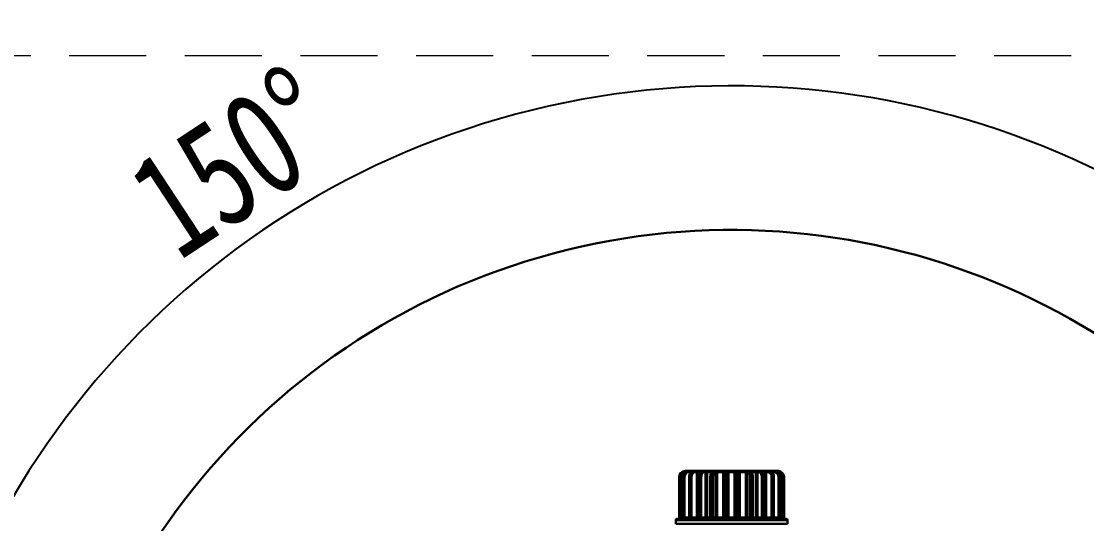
# Model space of a CAD drawing. Header units: millimetres. Extents: x 8 to 22425, y -1213 to 4973.
# Drawn here: x 17524 to 18402, y 1464 to 1877 of the extents above; entities that cross this region are included whole.
import ezdxf

# ---------------------------------------------------------------- set-up
doc = ezdxf.new("R2010")
doc.units = ezdxf.units.MM
doc.header["$PDSIZE"] = -1
doc.linetypes.add('HIDDEN', pattern=[9.525, 6.35, -3.175])
doc.styles.get("Standard").update_dxf_attribs({"font": 'hyswlongfangsong.ttf'})
doc.dimstyles.new('ISO-25', dxfattribs={"dimscale": 25, "dimtxt": 3.5, "dimasz": 1.6, "dimexe": 1.25, "dimexo": 0.625, "dimtad": 1, "dimdec": 0, "dimzin": 9, "dimdsep": 46, "dimtxsty": 'Standard', "dimcen": 2.5, "dimadec": 0, "dimazin": 2, "dimtfac": 1, "dimtdec": 0, "dimtofl": 0, "dimtmove": 0, "dimatfit": 3, "dimfxl": 1, "dimarcsym": 0})

# ---------------------------------------------------------------- blocks, each defined once
blk = doc.blocks.new('*D155')
at = {"color": 0, "lineweight": -2, "transparency": 16777216}
blk.add_line((17071.24, 1508.66), (16806.76, 1603.25), dxfattribs=at)
at = {"color": 0, "transparency": 16777216}
blk.add_solid([(16809, 1609.52), (16804.51, 1596.97), (16769.09, 1616.72)], dxfattribs=at)
at = {"layer": 'Defpoints', "color": 0, "transparency": 16777216}
for p in [(16769.09, 1616.72), (18108.99, 1137.54)]:
    blk.add_point(p, dxfattribs=at)
at = {"color": 0, "transparency": 16777216, "insert": (16977.82, 1605.13), "char_height": 87.5, "attachment_point": 5, "rotation": 340.32178}
blk.add_mtext('R1423', dxfattribs=at)
blk = doc.blocks.new('*D156')
at = {"color": 0, "lineweight": -2, "transparency": 16777216}
blk.add_line((18093.36, 1137.54), (17391.04, 1137.54), dxfattribs=at)
blk.add_arc((18108.99, 1137.54), 686.7, 33.33795, 176.66205, dxfattribs=at)
at = {"color": 0, "transparency": 16777216}
for points in [[(18688.36, 1518.43), (18677.01, 1511.43), (18703.68, 1480.89)], [(17430.12, 1177.33), (17416.79, 1177.72), (17422.29, 1137.54)]]:
    blk.add_solid(points, dxfattribs=at)
at = {"layer": 'Defpoints', "color": 0, "transparency": 16777216}
for p in [(19341.34, 1849.04), (18228.23, 1813.8), (18600.89, 1421.54), (18108.99, 1137.54), (18129.47, 1137.54)]:
    blk.add_point(p, dxfattribs=at)
at = {"color": 0, "transparency": 16777216, "insert": (17699.38, 1761.11), "char_height": 87.5, "attachment_point": 5, "rotation": 33.30005}
blk.add_mtext('150°', dxfattribs=at)

msp = doc.modelspace()

# ---------------------------------------------------------------- linework, layer by layer
at = {"color": 7, "linetype": 'HIDDEN', "lineweight": 5, "ltscale": 10}
msp.add_line((19341.34, 1849.04), (16876.63, 1849.04), dxfattribs=at)
at = {"color": 161, "linetype": 'Continuous', "lineweight": 30, "true_color": 0x67adff}
for p, q in [((18065.82, 1502.04), (18065.82, 1468.54)), ((18065.82, 1502.04), (18065.83, 1502.04)), ((18065.83, 1502.04), (18065.89, 1502.04)), ((18065.83, 1468.54), (18065.83, 1502.04)), ((18065.89, 1502.04), (18065.89, 1468.54)), ((18065.89, 1502.04), (18067.02, 1502.04)), ((18067.02, 1468.54), (18067.02, 1502.04)), ((18068.63, 1502.04), (18068.63, 1468.54)), ((18068.63, 1502.04), (18068.7, 1502.04)), ((18068.7, 1502.04), (18068.9, 1502.04)), ((18068.7, 1468.54), (18068.7, 1502.04)), ((18068.9, 1502.04), (18070.2, 1502.04)), ((18068.9, 1502.04), (18068.9, 1468.54)), ((18070.2, 1468.54), (18070.2, 1502.04)), ((18070.79, 1507.04), (18070.85, 1507.04)), ((18070.85, 1507.04), (18072.41, 1507.04)), ((18072.41, 1507.04), (18073.32, 1507.04)), ((18072.49, 1506.96), (18073.32, 1507.04)), ((18073.52, 1507.04), (18072.67, 1506.95)), ((18073.32, 1507.04), (18073.52, 1507.04)), ((18073.52, 1507.04), (18074.96, 1507.04)), ((18073.9, 1506.04), (18075.35, 1506.04)), ((18074.12, 1502.04), (18074.12, 1468.54)), ((18074.12, 1502.04), (18074.33, 1502.04)), ((18074.33, 1502.04), (18074.63, 1502.04)), ((18074.33, 1468.54), (18074.33, 1502.04)), ((18074.63, 1502.04), (18074.63, 1468.54)), ((18074.63, 1502.04), (18076.03, 1502.04)), ((18074.96, 1507.04), (18077.53, 1507.04)), ((18075.35, 1506.04), (18075.35, 1505.54)), ((18075.35, 1506.04), (18075.79, 1506.04)), ((18076.03, 1468.54), (18076.03, 1502.04)), ((18077.53, 1507.04), (18078.29, 1507.04)), ((18078.29, 1507.04), (18078.6, 1507.04)), ((18078.6, 1507.04), (18079.84, 1507.04)), ((18079.21, 1506.04), (18080.45, 1506.04)), ((18079.84, 1507.04), (18082.57, 1507.04)), ((18080.45, 1506.04), (18080.45, 1468.54)), ((18080.45, 1506.04), (18081.81, 1506.04)), ((18081.81, 1468.54), (18081.81, 1506.04)), ((18081.81, 1506.04), (18083.2, 1506.04)), ((18081.92, 1502.04), (18081.92, 1468.54)), ((18081.92, 1502.04), (18082.31, 1502.04)), ((18082.31, 1468.54), (18082.31, 1502.04)), ((18082.31, 1502.04), (18082.71, 1502.04)), ((18082.57, 1507.04), (18085.32, 1507.04)), ((18082.71, 1502.04), (18084.11, 1502.04)), ((18082.71, 1502.04), (18082.71, 1468.54)), ((18084.11, 1468.54), (18084.11, 1502.04)), ((18085.35, 1507.04), (18085.75, 1507.04)), ((18085.75, 1507.04), (18086.7, 1507.04)), ((18086.54, 1506.04), (18087.5, 1506.04)), ((18086.7, 1507.04), (18089.41, 1507.04)), ((18087.5, 1506.04), (18087.5, 1468.54)), ((18087.5, 1506.04), (18088.85, 1506.04)), ((18088.85, 1468.54), (18088.85, 1506.04)), ((18088.85, 1506.04), (18092.39, 1506.04)), ((18089.41, 1507.04), (18093.65, 1507.04)), ((18091.49, 1502.04), (18091.49, 1468.54)), ((18091.49, 1502.04), (18092.11, 1502.04)), ((18092.11, 1502.04), (18092.57, 1502.04)), ((18092.11, 1468.54), (18092.11, 1502.04)), ((18092.57, 1502.04), (18092.57, 1468.54)), ((18092.57, 1502.04), (18093.88, 1502.04)), ((18093.65, 1507.04), (18094.02, 1507.04)), ((18093.88, 1468.54), (18093.88, 1502.04)), ((18094.02, 1507.04), (18094.49, 1507.04)), ((18094.49, 1507.04), (18095.09, 1507.04)), ((18095.09, 1507.04), (18097.59, 1507.04)), ((18095.41, 1506.04), (18096.01, 1506.04)), ((18096.01, 1506.04), (18096.01, 1468.54)), ((18096.01, 1506.04), (18097.26, 1506.04)), ((18097.26, 1506.04), (18102.13, 1506.04)), ((18097.26, 1468.54), (18097.26, 1506.04)), ((18097.59, 1507.04), (18102.32, 1507.04)), ((18102.13, 1506.04), (18102.13, 1468.54)), ((18102.13, 1506.04), (18102.58, 1506.04)), ((18102.19, 1502.04), (18102.19, 1468.54)), ((18102.19, 1502.04), (18103.06, 1502.04)), ((18102.32, 1507.04), (18103.72, 1507.04)), ((18103.06, 1468.54), (18103.06, 1502.04)), ((18103.06, 1502.04), (18103.56, 1502.04)), ((18103.56, 1502.04), (18104.68, 1502.04)), ((18103.56, 1502.04), (18103.56, 1468.54)), ((18103.72, 1507.04), (18104.21, 1507.04)), ((18104.21, 1507.04), (18104.42, 1507.04)), ((18104.42, 1507.04), (18106.54, 1507.04)), ((18104.68, 1468.54), (18104.68, 1502.04)), ((18105.2, 1506.04), (18105.41, 1506.04)), ((18105.41, 1506.04), (18105.41, 1468.54)), ((18105.41, 1506.04), (18106.47, 1506.04)), ((18106.47, 1468.54), (18106.47, 1506.04)), ((18106.47, 1506.04), (18111.51, 1506.04)), ((18106.54, 1507.04), (18111.44, 1507.04)), ((18111.44, 1507.04), (18113.56, 1507.04)), ((18111.51, 1506.04), (18111.51, 1468.54)), ((18111.51, 1506.04), (18112.57, 1506.04)), ((18112.57, 1468.54), (18112.57, 1506.04)), ((18112.57, 1506.04), (18112.77, 1506.04)), ((18113.3, 1502.04), (18114.42, 1502.04)), ((18113.3, 1502.04), (18113.3, 1468.54)), ((18113.56, 1507.04), (18113.77, 1507.04)), ((18113.77, 1507.04), (18114.26, 1507.04)), ((18114.25, 1507.04), (18115.66, 1507.04)), ((18114.42, 1468.54), (18114.42, 1502.04)), ((18114.42, 1502.04), (18114.91, 1502.04)), ((18114.91, 1502.04), (18114.91, 1468.54)), ((18114.91, 1502.04), (18115.78, 1502.04)), ((18115.39, 1506.04), (18115.85, 1506.04)), ((18115.66, 1507.04), (18120.39, 1507.04)), ((18115.78, 1468.54), (18115.78, 1502.04)), ((18115.85, 1468.54), (18115.85, 1506.04)), ((18115.85, 1506.04), (18120.72, 1506.04)), ((18120.39, 1507.04), (18122.89, 1507.04)), ((18120.72, 1506.04), (18120.72, 1468.54)), ((18120.72, 1506.04), (18121.97, 1506.04)), ((18121.97, 1468.54), (18121.97, 1506.04)), ((18121.97, 1506.04), (18122.57, 1506.04)), ((18122.89, 1507.04), (18123.49, 1507.04)), ((18123.49, 1507.04), (18123.95, 1507.04)), ((18123.95, 1507.04), (18124.32, 1507.04)), ((18124.1, 1502.04), (18125.4, 1502.04)), ((18124.1, 1502.04), (18124.1, 1468.54)), ((18124.32, 1507.04), (18128.57, 1507.04)), ((18125.4, 1468.54), (18125.4, 1502.04)), ((18125.4, 1502.04), (18125.87, 1502.04)), ((18125.56, 1506.04), (18129.13, 1506.04)), ((18125.87, 1502.04), (18125.87, 1468.54)), ((18125.87, 1502.04), (18126.48, 1502.04)), ((18126.48, 1468.54), (18126.48, 1502.04)), ((18128.57, 1507.04), (18131.27, 1507.04)), ((18129.13, 1506.04), (18129.13, 1468.54)), ((18129.13, 1506.04), (18130.48, 1506.04)), ((18130.48, 1468.54), (18130.48, 1506.04)), ((18130.48, 1506.04), (18131.43, 1506.04)), ((18131.27, 1507.04), (18132.23, 1507.04)), ((18132.23, 1507.04), (18132.62, 1507.04)), ((18132.66, 1507.04), (18135.41, 1507.04)), ((18133.87, 1502.04), (18135.27, 1502.04)), ((18133.87, 1502.04), (18133.87, 1468.54)), ((18134.76, 1506.04), (18136.16, 1506.04)), ((18135.27, 1468.54), (18135.27, 1502.04)), ((18135.27, 1502.04), (18135.67, 1502.04)), ((18135.41, 1507.04), (18138.14, 1507.04)), ((18135.67, 1502.04), (18135.67, 1468.54)), ((18135.67, 1502.04), (18136.06, 1502.04)), ((18136.06, 1468.54), (18136.06, 1502.04)), ((18136.16, 1506.04), (18136.16, 1468.54)), ((18136.16, 1506.04), (18137.53, 1506.04)), ((18137.53, 1468.54), (18137.53, 1506.04)), ((18137.53, 1506.04), (18138.77, 1506.04)), ((18138.14, 1507.04), (18139.38, 1507.04)), ((18139.38, 1507.04), (18139.69, 1507.04)), ((18139.69, 1507.04), (18140.45, 1507.04)), ((18140.45, 1507.04), (18143.01, 1507.04)), ((18141.95, 1502.04), (18141.95, 1468.54)), ((18141.95, 1502.04), (18143.35, 1502.04)), ((18142.18, 1506.04), (18142.63, 1506.04)), ((18142.63, 1506.04), (18144.08, 1506.04)), ((18142.63, 1505.53), (18142.63, 1506.04)), ((18143.01, 1507.04), (18144.46, 1507.04)), ((18143.35, 1468.54), (18143.35, 1502.04)), ((18143.35, 1502.04), (18143.65, 1502.04)), ((18143.65, 1502.04), (18143.65, 1468.54)), ((18143.65, 1502.04), (18143.86, 1502.04)), ((18143.86, 1468.54), (18143.86, 1502.04)), ((18144.46, 1507.04), (18144.65, 1507.04)), ((18145.34, 1506.95), (18144.46, 1507.04)), ((18144.65, 1507.04), (18145.57, 1507.04)), ((18145.57, 1507.04), (18147.13, 1507.04)), ((18147.13, 1507.04), (18147.32, 1507.04)), ((18147.78, 1502.04), (18149.08, 1502.04)), ((18147.78, 1502.04), (18147.78, 1468.54)), ((18149.08, 1468.54), (18149.08, 1502.04)), ((18149.08, 1502.04), (18149.27, 1502.04)), ((18149.27, 1502.04), (18149.27, 1468.54)), ((18149.27, 1502.04), (18149.35, 1502.04)), ((18149.35, 1468.54), (18149.35, 1502.04)), ((18150.96, 1502.04), (18150.96, 1468.54)), ((18150.96, 1502.04), (18152.08, 1502.04)), ((18152.08, 1468.54), (18152.08, 1502.04)), ((18152.08, 1502.04), (18152.28, 1502.04)), ((18152.28, 1468.54), (18152.28, 1502.04)), ((18062.99, 1466.54), (18154.99, 1466.54)), ((18062.99, 1463.54), (18062.99, 1466.54)), ((18063.99, 1467.54), (18153.99, 1467.54)), ((18065.83, 1468.54), (18065.82, 1468.54)), ((18065.89, 1468.54), (18065.83, 1468.54)), ((18067.02, 1468.54), (18065.89, 1468.54)), ((18068.63, 1468.54), (18067.02, 1468.54)), ((18068.7, 1468.54), (18068.63, 1468.54)), ((18068.9, 1468.54), (18068.7, 1468.54)), ((18070.2, 1468.54), (18068.9, 1468.54)), ((18074.12, 1468.54), (18070.2, 1468.54)), ((18074.33, 1468.54), (18074.12, 1468.54)), ((18074.63, 1468.54), (18074.33, 1468.54)), ((18076.03, 1468.54), (18074.63, 1468.54)), ((18080.45, 1468.54), (18076.03, 1468.54)), ((18081.81, 1468.54), (18080.45, 1468.54)), ((18082.31, 1468.54), (18081.92, 1468.54)), ((18082.71, 1468.54), (18082.31, 1468.54)), ((18084.11, 1468.54), (18082.71, 1468.54)), ((18087.5, 1468.54), (18084.11, 1468.54)), ((18088.85, 1468.54), (18087.5, 1468.54)), ((18091.57, 1468.54), (18088.85, 1468.54)), ((18092.11, 1468.54), (18091.49, 1468.54)), ((18092.57, 1468.54), (18092.11, 1468.54)), ((18093.88, 1468.54), (18092.57, 1468.54)), ((18096.01, 1468.54), (18093.88, 1468.54)), ((18097.26, 1468.54), (18096.01, 1468.54)), ((18102.13, 1468.54), (18097.26, 1468.54)), ((18102.2, 1468.54), (18102.13, 1468.54)), ((18103.06, 1468.54), (18102.19, 1468.54)), ((18103.56, 1468.54), (18103.06, 1468.54)), ((18104.68, 1468.54), (18103.56, 1468.54)), ((18105.41, 1468.54), (18104.68, 1468.54)), ((18106.47, 1468.54), (18105.41, 1468.54)), ((18111.51, 1468.54), (18106.47, 1468.54)), ((18112.57, 1468.54), (18111.51, 1468.54)), ((18113.3, 1468.54), (18112.57, 1468.54)), ((18114.42, 1468.54), (18113.3, 1468.54)), ((18114.91, 1468.54), (18114.42, 1468.54)), ((18115.78, 1468.54), (18114.91, 1468.54)), ((18115.85, 1468.54), (18115.78, 1468.54)), ((18120.72, 1468.54), (18115.85, 1468.54)), ((18121.97, 1468.54), (18120.72, 1468.54)), ((18124.1, 1468.54), (18121.97, 1468.54)), ((18125.4, 1468.54), (18124.1, 1468.54)), ((18125.87, 1468.54), (18125.4, 1468.54)), ((18126.48, 1468.54), (18125.87, 1468.54)), ((18129.13, 1468.54), (18126.48, 1468.54)), ((18130.48, 1468.54), (18129.13, 1468.54)), ((18133.87, 1468.54), (18130.48, 1468.54)), ((18135.27, 1468.54), (18133.87, 1468.54)), ((18135.67, 1468.54), (18135.27, 1468.54)), ((18136.06, 1468.54), (18135.67, 1468.54)), ((18137.53, 1468.54), (18136.16, 1468.54)), ((18141.95, 1468.54), (18137.53, 1468.54)), ((18143.35, 1468.54), (18141.95, 1468.54)), ((18143.65, 1468.54), (18143.35, 1468.54)), ((18143.86, 1468.54), (18143.65, 1468.54)), ((18147.78, 1468.54), (18143.86, 1468.54)), ((18149.08, 1468.54), (18147.78, 1468.54)), ((18149.27, 1468.54), (18149.08, 1468.54)), ((18149.35, 1468.54), (18149.27, 1468.54)), ((18150.96, 1468.54), (18149.35, 1468.54)), ((18152.08, 1468.54), (18150.96, 1468.54)), ((18152.28, 1468.54), (18152.08, 1468.54)), ((18154.99, 1463.54), (18154.99, 1466.54)), ((18154.99, 1463.54), (18062.99, 1463.54))]:
    msp.add_line(p, q, dxfattribs=at)
at = {"color": 161, "linetype": 'Continuous', "lineweight": 30, "true_color": 0x67adff, "flags": 128}
for points in [[(18073.9, 1506.04), (18073.89, 1506.23), (18073.87, 1506.42), (18073.83, 1506.59), (18073.79, 1506.75), (18073.73, 1506.87), (18073.66, 1506.96), (18073.59, 1507.02), (18073.52, 1507.04)], [(18074.96, 1507.04), (18075.04, 1507.02), (18075.11, 1506.96), (18075.18, 1506.87), (18075.23, 1506.75), (18075.28, 1506.59), (18075.32, 1506.42), (18075.34, 1506.23), (18075.35, 1506.04)], [(18079.21, 1506.04), (18079.19, 1506.23), (18079.16, 1506.42), (18079.1, 1506.59), (18079.03, 1506.75), (18078.94, 1506.87), (18078.83, 1506.96), (18078.72, 1507.02), (18078.6, 1507.04)], [(18079.84, 1507.04), (18079.96, 1507.02), (18080.07, 1506.96), (18080.18, 1506.87), (18080.27, 1506.75), (18080.35, 1506.59), (18080.4, 1506.42), (18080.44, 1506.23), (18080.45, 1506.04)], [(18082.31, 1502.04), (18082.37, 1503.01), (18082.54, 1503.95), (18082.82, 1504.82), (18083.2, 1505.57), (18083.66, 1506.2), (18084.19, 1506.66), (18084.76, 1506.94), (18085.35, 1507.04)], [(18085.75, 1507.04), (18085.16, 1506.94), (18084.58, 1506.66), (18084.06, 1506.2), (18083.6, 1505.57), (18083.22, 1504.82), (18082.94, 1503.95), (18082.76, 1503.01), (18082.71, 1502.04)], [(18086.54, 1506.04), (18086.07, 1505.96), (18085.61, 1505.73), (18085.19, 1505.36), (18084.82, 1504.87), (18084.52, 1504.26), (18084.29, 1503.57), (18084.15, 1502.82), (18084.11, 1502.04)], [(18089.41, 1507.04), (18089.3, 1507.02), (18089.2, 1506.96), (18089.1, 1506.87), (18089.01, 1506.75), (18088.95, 1506.59), (18088.89, 1506.42), (18088.86, 1506.23), (18088.85, 1506.04)], [(18092.11, 1502.04), (18092.15, 1503.01), (18092.26, 1503.95), (18092.43, 1504.82), (18092.67, 1505.57), (18092.96, 1506.2), (18093.29, 1506.66), (18093.65, 1506.94), (18094.02, 1507.04)], [(18094.49, 1507.04), (18094.11, 1506.94), (18093.75, 1506.66), (18093.42, 1506.2), (18093.13, 1505.57), (18092.9, 1504.82), (18092.72, 1503.95), (18092.61, 1503.01), (18092.57, 1502.04)], [(18095.41, 1506.04), (18095.11, 1505.96), (18094.82, 1505.73), (18094.56, 1505.36), (18094.33, 1504.87), (18094.14, 1504.26), (18094, 1503.57), (18093.91, 1502.82), (18093.88, 1502.04)], [(18097.59, 1507.04), (18097.52, 1507.02), (18097.46, 1506.96), (18097.41, 1506.87), (18097.36, 1506.75), (18097.32, 1506.59), (18097.29, 1506.42), (18097.27, 1506.23), (18097.26, 1506.04)], [(18103.06, 1502.04), (18103.08, 1503.01), (18103.11, 1503.95), (18103.17, 1504.82), (18103.25, 1505.57), (18103.35, 1506.2), (18103.47, 1506.66), (18103.59, 1506.94), (18103.72, 1507.04)], [(18104.21, 1507.04), (18104.08, 1506.94), (18103.96, 1506.66), (18103.85, 1506.2), (18103.75, 1505.57), (18103.67, 1504.82), (18103.61, 1503.95), (18103.57, 1503.01), (18103.56, 1502.04)], [(18114.42, 1502.04), (18114.41, 1503.01), (18114.37, 1503.95), (18114.31, 1504.82), (18114.23, 1505.57), (18114.13, 1506.2), (18114.02, 1506.66), (18113.89, 1506.94), (18113.77, 1507.04)], [(18114.26, 1507.04), (18114.39, 1506.94), (18114.51, 1506.66), (18114.62, 1506.2), (18114.72, 1505.57), (18114.8, 1504.82), (18114.86, 1503.95), (18114.9, 1503.01), (18114.91, 1502.04)], [(18120.39, 1507.04), (18120.46, 1507.02), (18120.52, 1506.96), (18120.57, 1506.87), (18120.62, 1506.75), (18120.66, 1506.59), (18120.69, 1506.42), (18120.71, 1506.23), (18120.72, 1506.04)], [(18124.1, 1502.04), (18124.07, 1502.82), (18123.98, 1503.57), (18123.84, 1504.26), (18123.65, 1504.87), (18123.42, 1505.36), (18123.15, 1505.73), (18122.87, 1505.96), (18122.57, 1506.04)], [(18125.4, 1502.04), (18125.37, 1503.01), (18125.26, 1503.95), (18125.08, 1504.82), (18124.84, 1505.57), (18124.55, 1506.2), (18124.22, 1506.66), (18123.86, 1506.94), (18123.49, 1507.04)], [(18123.95, 1507.04), (18124.33, 1506.94), (18124.69, 1506.66), (18125.02, 1506.2), (18125.31, 1505.57), (18125.54, 1504.82), (18125.72, 1503.95), (18125.83, 1503.01), (18125.87, 1502.04)], [(18124.29, 1506.97), (18124.13, 1507.02), (18123.95, 1507.04)], [(18128.57, 1507.04), (18128.68, 1507.02), (18128.78, 1506.96), (18128.88, 1506.87), (18128.96, 1506.75), (18129.03, 1506.59), (18129.08, 1506.42), (18129.12, 1506.23), (18129.13, 1506.04)], [(18133.87, 1502.04), (18133.82, 1502.82), (18133.68, 1503.57), (18133.46, 1504.26), (18133.16, 1504.87), (18132.79, 1505.36), (18132.37, 1505.73), (18131.91, 1505.96), (18131.43, 1506.04)], [(18135.27, 1502.04), (18135.21, 1503.01), (18135.04, 1503.95), (18134.76, 1504.82), (18134.38, 1505.57), (18133.92, 1506.2), (18133.39, 1506.66), (18132.82, 1506.94), (18132.23, 1507.04)], [(18132.62, 1507.04), (18133.22, 1506.94), (18133.79, 1506.66), (18134.32, 1506.2), (18134.78, 1505.57), (18135.16, 1504.82), (18135.44, 1503.95), (18135.61, 1503.01), (18135.67, 1502.04)], [(18137.53, 1506.04), (18137.54, 1506.23), (18137.57, 1506.42), (18137.63, 1506.59), (18137.71, 1506.75), (18137.8, 1506.87), (18137.9, 1506.96), (18138.02, 1507.02), (18138.14, 1507.04)], [(18139.38, 1507.04), (18139.26, 1507.02), (18139.15, 1506.96), (18139.04, 1506.87), (18138.95, 1506.75), (18138.87, 1506.59), (18138.82, 1506.42), (18138.78, 1506.23), (18138.77, 1506.04)], [(18142.63, 1506.04), (18142.64, 1506.23), (18142.66, 1506.42), (18142.7, 1506.59), (18142.74, 1506.75), (18142.8, 1506.87), (18142.87, 1506.96), (18142.94, 1507.02), (18143.01, 1507.04)], [(18144.46, 1507.04), (18144.39, 1507.02), (18144.32, 1506.96), (18144.25, 1506.87), (18144.19, 1506.75), (18144.14, 1506.59), (18144.11, 1506.42), (18144.09, 1506.23), (18144.08, 1506.04)], [(18144.65, 1507.04), (18145.56, 1506.94), (18145.56, 1506.94)], [(18065.01, 1467.56), (18065.01, 1467.56), (18064.82, 1467.54)], [(18070.58, 1467.54), (18070.51, 1467.56), (18070.44, 1467.62), (18070.37, 1467.71), (18070.31, 1467.83), (18070.27, 1467.98), (18070.23, 1468.16), (18070.21, 1468.34), (18070.2, 1468.54)], [(18076.64, 1467.54), (18076.52, 1467.56), (18076.41, 1467.62), (18076.3, 1467.71), (18076.21, 1467.83), (18076.13, 1467.98), (18076.08, 1468.16), (18076.04, 1468.34), (18076.03, 1468.54)], [(18081.7, 1467.54), (18081.82, 1467.56), (18081.93, 1467.62), (18082.04, 1467.71), (18082.13, 1467.83), (18082.21, 1467.98), (18082.26, 1468.16), (18082.3, 1468.34), (18082.31, 1468.54)], [(18082.71, 1468.54), (18082.69, 1468.34), (18082.66, 1468.16), (18082.6, 1467.98), (18082.53, 1467.83), (18082.44, 1467.71), (18082.33, 1467.62), (18082.22, 1467.56), (18082.1, 1467.54)], [(18088.29, 1467.54), (18088.4, 1467.56), (18088.51, 1467.62), (18088.6, 1467.71), (18088.69, 1467.83), (18088.76, 1467.98), (18088.81, 1468.16), (18088.84, 1468.34), (18088.85, 1468.54)], [(18091.73, 1467.54), (18091.8, 1467.56), (18091.87, 1467.62), (18091.94, 1467.71), (18092, 1467.83), (18092.05, 1467.98), (18092.08, 1468.16), (18092.1, 1468.34), (18092.11, 1468.54)], [(18092.57, 1468.54), (18092.57, 1468.34), (18092.54, 1468.16), (18092.51, 1467.98), (18092.46, 1467.83), (18092.4, 1467.71), (18092.34, 1467.62), (18092.26, 1467.56), (18092.19, 1467.54)], [(18096.93, 1467.54), (18097, 1467.56), (18097.06, 1467.62), (18097.12, 1467.71), (18097.16, 1467.83), (18097.21, 1467.98), (18097.24, 1468.16), (18097.25, 1468.34), (18097.26, 1468.54)], [(18121.04, 1467.54), (18120.98, 1467.56), (18120.92, 1467.62), (18120.86, 1467.71), (18120.81, 1467.83), (18120.77, 1467.98), (18120.74, 1468.16), (18120.72, 1468.34), (18120.72, 1468.54)], [(18125.79, 1467.54), (18125.71, 1467.56), (18125.64, 1467.62), (18125.57, 1467.71), (18125.52, 1467.83), (18125.47, 1467.98), (18125.43, 1468.16), (18125.41, 1468.34), (18125.4, 1468.54)], [(18125.87, 1468.54), (18125.87, 1468.34), (18125.9, 1468.16), (18125.93, 1467.98), (18125.98, 1467.83), (18126.04, 1467.71), (18126.1, 1467.62), (18126.17, 1467.56), (18126.25, 1467.54)], [(18129.69, 1467.54), (18129.58, 1467.56), (18129.47, 1467.62), (18129.38, 1467.71), (18129.29, 1467.83), (18129.22, 1467.98), (18129.17, 1468.16), (18129.14, 1468.34), (18129.13, 1468.54)], [(18135.88, 1467.54), (18135.76, 1467.56), (18135.65, 1467.62), (18135.54, 1467.71), (18135.45, 1467.83), (18135.37, 1467.98), (18135.32, 1468.16), (18135.28, 1468.34), (18135.27, 1468.54)], [(18135.67, 1468.54), (18135.68, 1468.34), (18135.71, 1468.16), (18135.77, 1467.98), (18135.85, 1467.83), (18135.94, 1467.71), (18136.04, 1467.62), (18136.16, 1467.56), (18136.28, 1467.54)], [(18141.95, 1468.54), (18141.93, 1468.34), (18141.9, 1468.16), (18141.84, 1467.98), (18141.77, 1467.83), (18141.67, 1467.71), (18141.57, 1467.62), (18141.46, 1467.56), (18141.34, 1467.54)], [(18147.78, 1468.54), (18147.77, 1468.34), (18147.75, 1468.16), (18147.71, 1467.98), (18147.66, 1467.83), (18147.61, 1467.71), (18147.54, 1467.62), (18147.47, 1467.56), (18147.39, 1467.54)]]:
    msp.add_lwpolyline(points, dxfattribs=at)
at = {"lineweight": 30}
msp.add_arc((18108.99, 1137.54), 568, 30, 330, dxfattribs=at)
at = {"color": 161, "linetype": 'Continuous', "lineweight": 30, "true_color": 0x67adff}
for centre, radius, start, end in [((18070.81, 1502.06), 4.98, 90.24743, 180.24478), ((18070.87, 1502.06), 4.98, 90.2474, 180.24481), ((18071, 1502.05), 3.99, 99.15823, 180.21832), ((18073.58, 1502.2), 4.88, 103.00673, 181.87503), ((18073.78, 1502.2), 4.88, 103.13918, 181.87071), ((18074.06, 1502.19), 3.86, 92.3551, 182.17618), ((18069.76, 1506.48), 1.22, 352.7418, 27.16488), ((18078.88, 1502.5), 4.57, 97.33407, 185.81221), ((18079.18, 1502.5), 4.57, 97.33414, 185.81211), ((18079.67, 1502.41), 3.66, 97.33345, 185.81254), ((18077.54, 1506.17), 0.869, 90.96628, 141.05496), ((18082.71, 1506.15), 0.904, 99.07003, 186.83502), ((18085.63, 1506.13), 0.915, 354.18679, 82.66604), ((18086.59, 1506.13), 0.915, 354.18679, 82.66604), ((18093.68, 1506.76), 0.276, 94.67459, 140.13006), ((18094.45, 1506.08), 0.964, 357.82301, 87.64444), ((18095.05, 1506.08), 0.964, 357.82298, 87.64447), ((18103.58, 1506.28), 1.47, 149.01724, 189.40358), ((18104.21, 1506.04), 0.996, 359.75399, 89.75276), ((18104.41, 1506.04), 0.996, 359.75398, 89.75277), ((18112.73, 1503.02), 8.11, 158.16734, 186.95946), ((18110.09, 1506.29), 3.63, 168.06563, 183.92681), ((18107.88, 1506.29), 3.63, 356.07318, 11.93438), ((18113.57, 1506.04), 0.996, 90.24723, 180.24602), ((18113.77, 1506.04), 0.996, 90.24724, 180.24601), ((18105.24, 1503.02), 8.11, 353.04054, 21.83266), ((18114.39, 1506.28), 1.47, 350.59642, 30.98276), ((18122.93, 1506.08), 0.964, 92.35553, 182.17702), ((18123.53, 1506.08), 0.964, 92.35556, 182.17699), ((18124.3, 1506.76), 0.28, 38.34186, 85.12773), ((18131.39, 1506.13), 0.915, 97.33396, 185.81321), ((18132.34, 1506.13), 0.915, 97.33396, 185.81321), ((18135.27, 1506.15), 0.904, 353.16498, 80.92997), ((18138.3, 1502.41), 3.66, 354.18746, 82.66655), ((18138.8, 1502.5), 4.57, 354.18789, 82.66586), ((18139.1, 1502.5), 4.57, 354.18779, 82.66593), ((18140.44, 1506.17), 0.869, 39.06203, 89.03846), ((18143.92, 1502.19), 3.86, 357.82382, 87.6449), ((18144.2, 1502.2), 4.89, 358.14114, 76.44163), ((18145.66, 1506.93), 0.14, 127.13945, 170.32148), ((18144.33, 1502.15), 4.94, 358.66166, 75.62454), ((18148.62, 1506.41), 1.62, 157.15926, 182.98013), ((18147.11, 1502.06), 4.98, 359.75519, 89.7526), ((18147.3, 1502.06), 4.98, 359.75522, 89.75257), ((18146.97, 1502.05), 3.99, 359.78145, 80.88124), ((18063.99, 1466.54), 1, 90, 180), ((18064.83, 1468.53), 0.996, 270.24655, 0.24498), ((18064.9, 1468.53), 0.996, 270.24655, 0.24498), ((18064.82, 1468.54), 1, 291.61676, 0), ((18069.03, 1468.29), 2.03, 173.0401, 201.83327), ((18067.63, 1468.54), 1, 270, 0), ((18067.74, 1468.5), 0.964, 272.35514, 2.17571), ((18067.93, 1468.5), 0.964, 272.35469, 2.17617), ((18073.12, 1468.54), 1, 270, 0), ((18073.42, 1468.45), 0.915, 277.33298, 5.81239), ((18073.72, 1468.45), 0.915, 277.33317, 5.81247), ((18073.48, 1468.42), 1.04, 307.77796, 6.47205), ((18081.36, 1468.39), 0.918, 170.72527, 247.56879), ((18080.92, 1468.54), 1, 270, 0), ((18080.69, 1468.51), 1.12, 315.52795, 1.58051), ((18085.02, 1468.45), 0.915, 174.18733, 262.66704), ((18088.41, 1468.45), 0.915, 174.18746, 262.66691), ((18090.49, 1468.54), 1, 270, 0), ((18094.84, 1468.5), 0.964, 177.8239, 267.64524), ((18096.97, 1468.5), 0.964, 177.82394, 267.64521), ((18101.19, 1468.54), 1, 270, 0), ((18097.35, 1468.53), 4.78, 355.39378, 0.12462), ((18101.05, 1468.29), 2.03, 338.16715, 6.95954), ((18101.55, 1468.29), 2.03, 338.1671, 6.95964), ((18105.68, 1468.53), 0.996, 179.75497, 269.75349), ((18106.4, 1468.53), 0.996, 179.75498, 269.75348), ((18102.84, 1468.29), 3.63, 348.0653, 3.92693), ((18115.13, 1468.29), 3.63, 176.07307, 191.9347), ((18111.57, 1468.53), 0.996, 270.24652, 0.24502), ((18112.3, 1468.53), 0.996, 270.24651, 0.24503), ((18116.43, 1468.29), 2.03, 173.04031, 201.833), ((18116.93, 1468.29), 2.03, 173.04046, 201.83285), ((18116.78, 1468.54), 1, 180, 270), ((18120.63, 1468.53), 4.78, 179.87538, 184.60622), ((18121, 1468.5), 0.964, 272.35479, 2.17606), ((18123.13, 1468.5), 0.964, 272.35476, 2.1761), ((18127.48, 1468.54), 1, 180, 270), ((18129.57, 1468.45), 0.915, 277.33309, 5.81254), ((18132.96, 1468.45), 0.915, 277.33296, 5.81267), ((18137.06, 1468.54), 1, 180, 270), ((18137.27, 1468.5), 1.11, 178.12397, 224.76757), ((18136.62, 1468.39), 0.918, 292.43121, 9.27473), ((18144.26, 1468.45), 0.915, 174.18753, 262.66683), ((18144.57, 1468.45), 1.11, 175.61206, 230.13793), ((18144.56, 1468.45), 0.915, 174.18761, 262.66702), ((18144.86, 1468.54), 1, 180, 270), ((18150.05, 1468.5), 0.964, 177.82383, 267.64531), ((18150.24, 1468.5), 0.964, 177.82428, 267.6451), ((18150.35, 1468.54), 1, 180, 270), ((18148.95, 1468.29), 2.03, 338.16673, 6.9599), ((18153.08, 1468.53), 0.996, 179.75502, 269.75345), ((18153.28, 1468.53), 0.996, 179.75481, 269.75367), ((18153.99, 1466.54), 1, 0, 90)]:
    msp.add_arc(centre, radius, start, end, dxfattribs=at)
for points, knots in [([(18072.46, 1506.93), (18072.13, 1506.85), (18071.42, 1506.68), (18070.45, 1506.05), (18069.6, 1505.18), (18068.99, 1504.09), (18068.67, 1503.02), (18068.64, 1502.32), (18068.63, 1502.04)], [0, 0, 0, 0, 0.153335, 0.333427, 0.514053, 0.695593, 0.878104, 1, 1, 1, 1]), ([(18078.29, 1507.04), (18078.08, 1507.03), (18077.51, 1507), (18076.63, 1506.68), (18075.73, 1506.06), (18074.99, 1505.18), (18074.45, 1504.11), (18074.16, 1503.03), (18074.13, 1502.33), (18074.12, 1502.04)], [0, 0, 0, 0, 0.095976, 0.251238, 0.406858, 0.564816, 0.72561, 0.888493, 1, 1, 1, 1]), ([(18085.35, 1507.04), (18085.15, 1507.02), (18084.67, 1506.99), (18083.93, 1506.66), (18083.21, 1506.05), (18082.62, 1505.2), (18082.19, 1504.14), (18081.95, 1503.05), (18081.93, 1502.34), (18081.92, 1502.04)], [0, 0, 0, 0, 0.099691, 0.246058, 0.39454, 0.551506, 0.715861, 0.882357, 1, 1, 1, 1]), ([(18094.02, 1507.04), (18093.82, 1507.02), (18093.4, 1506.97), (18092.85, 1506.6), (18092.38, 1506.05), (18091.99, 1505.26), (18091.69, 1504.23), (18091.52, 1503.11), (18091.5, 1502.36), (18091.49, 1502.04)], [0, 0, 0, 0, 0.108831, 0.231953, 0.36393, 0.52212, 0.697196, 0.867319, 1, 1, 1, 1]), ([(18103.72, 1507.04), (18103.56, 1507.02), (18103.29, 1506.99), (18102.97, 1506.76), (18102.76, 1506.51), (18102.61, 1506.2), (18102.48, 1505.77), (18102.36, 1505.11), (18102.26, 1504.16), (18102.2, 1503.11), (18102.2, 1502.38), (18102.19, 1502.04)], [0, 0, 0, 0, 0.069505, 0.127352, 0.184973, 0.256905, 0.371343, 0.537538, 0.694363, 0.85894, 1, 1, 1, 1]), ([(18115.78, 1502.04), (18115.78, 1502.24), (18115.78, 1502.83), (18115.74, 1503.78), (18115.66, 1504.79), (18115.53, 1505.65), (18115.39, 1506.18), (18115.14, 1506.64), (18114.78, 1506.94), (18114.47, 1507.03), (18114.29, 1507.04), (18114.26, 1507.04)], [0, 0, 0, 0, 0.083913, 0.245082, 0.407651, 0.573692, 0.75273, 0.851631, 0.918886, 0.985504, 1, 1, 1, 1]), ([(18126.48, 1502.04), (18126.48, 1502.25), (18126.47, 1502.87), (18126.35, 1503.89), (18126.09, 1504.99), (18125.7, 1505.89), (18125.21, 1506.53), (18124.62, 1506.96), (18124.17, 1507.01), (18123.95, 1507.04)], [0, 0, 0, 0, 0.087093, 0.253588, 0.422691, 0.597993, 0.753981, 0.882997, 1, 1, 1, 1]), ([(18136.06, 1502.04), (18136.05, 1502.26), (18136.04, 1502.91), (18135.84, 1503.96), (18135.42, 1505.08), (18134.82, 1506), (18134.08, 1506.64), (18133.33, 1506.99), (18132.84, 1507.02), (18132.62, 1507.04)], [0, 0, 0, 0, 0.089202, 0.25616, 0.425237, 0.597341, 0.749551, 0.89378, 1, 1, 1, 1]), ([(18143.86, 1502.04), (18143.85, 1502.27), (18143.83, 1502.93), (18143.58, 1503.99), (18143.04, 1505.11), (18142.28, 1506.04), (18141.33, 1506.7), (18140.43, 1507), (18139.88, 1507.03), (18139.69, 1507.04)], [0, 0, 0, 0, 0.0910589, 0.2559431, 0.4219148, 0.5881687, 0.7532644, 0.9152316, 1, 1, 1, 1]), ([(18149.35, 1502.04), (18149.34, 1502.28), (18149.31, 1502.94), (18149.03, 1504), (18148.43, 1505.11), (18147.58, 1506.01), (18146.61, 1506.66), (18145.9, 1506.83), (18145.59, 1506.92)], [0, 0, 0, 0, 0.1058881, 0.2916005, 0.4778016, 0.6637607, 0.8489949, 1, 1, 1, 1])]:
    msp.add_open_spline(points, degree=3, knots=knots, dxfattribs=at)

# ---------------------------------------------------------------- dimensions: what is measured, and where the dimension line sits
dim = msp.add_angular_dim_2l(base=(18228.23, 1813.8), line1=((18600.89, 1421.54), (19341.34, 1849.04)), line2=((18108.99, 1137.54), (18129.47, 1137.54)), dimstyle='ISO-25')
dim.commit()
dim.dimension.update_dxf_attribs({"geometry": '*D156', "text_midpoint": (17731.98, 1711.48), "dimtype": 162})
dim = msp.add_radius_dim(center=(18108.99, 1137.54), mpoint=(16769.09, 1616.72), dimstyle='ISO-25')
dim.commit()
dim.dimension.update_dxf_attribs({"geometry": '*D155', "text_midpoint": (16957.83, 1549.22), "dimtype": 164})

doc.saveas('drawing.dxf')
